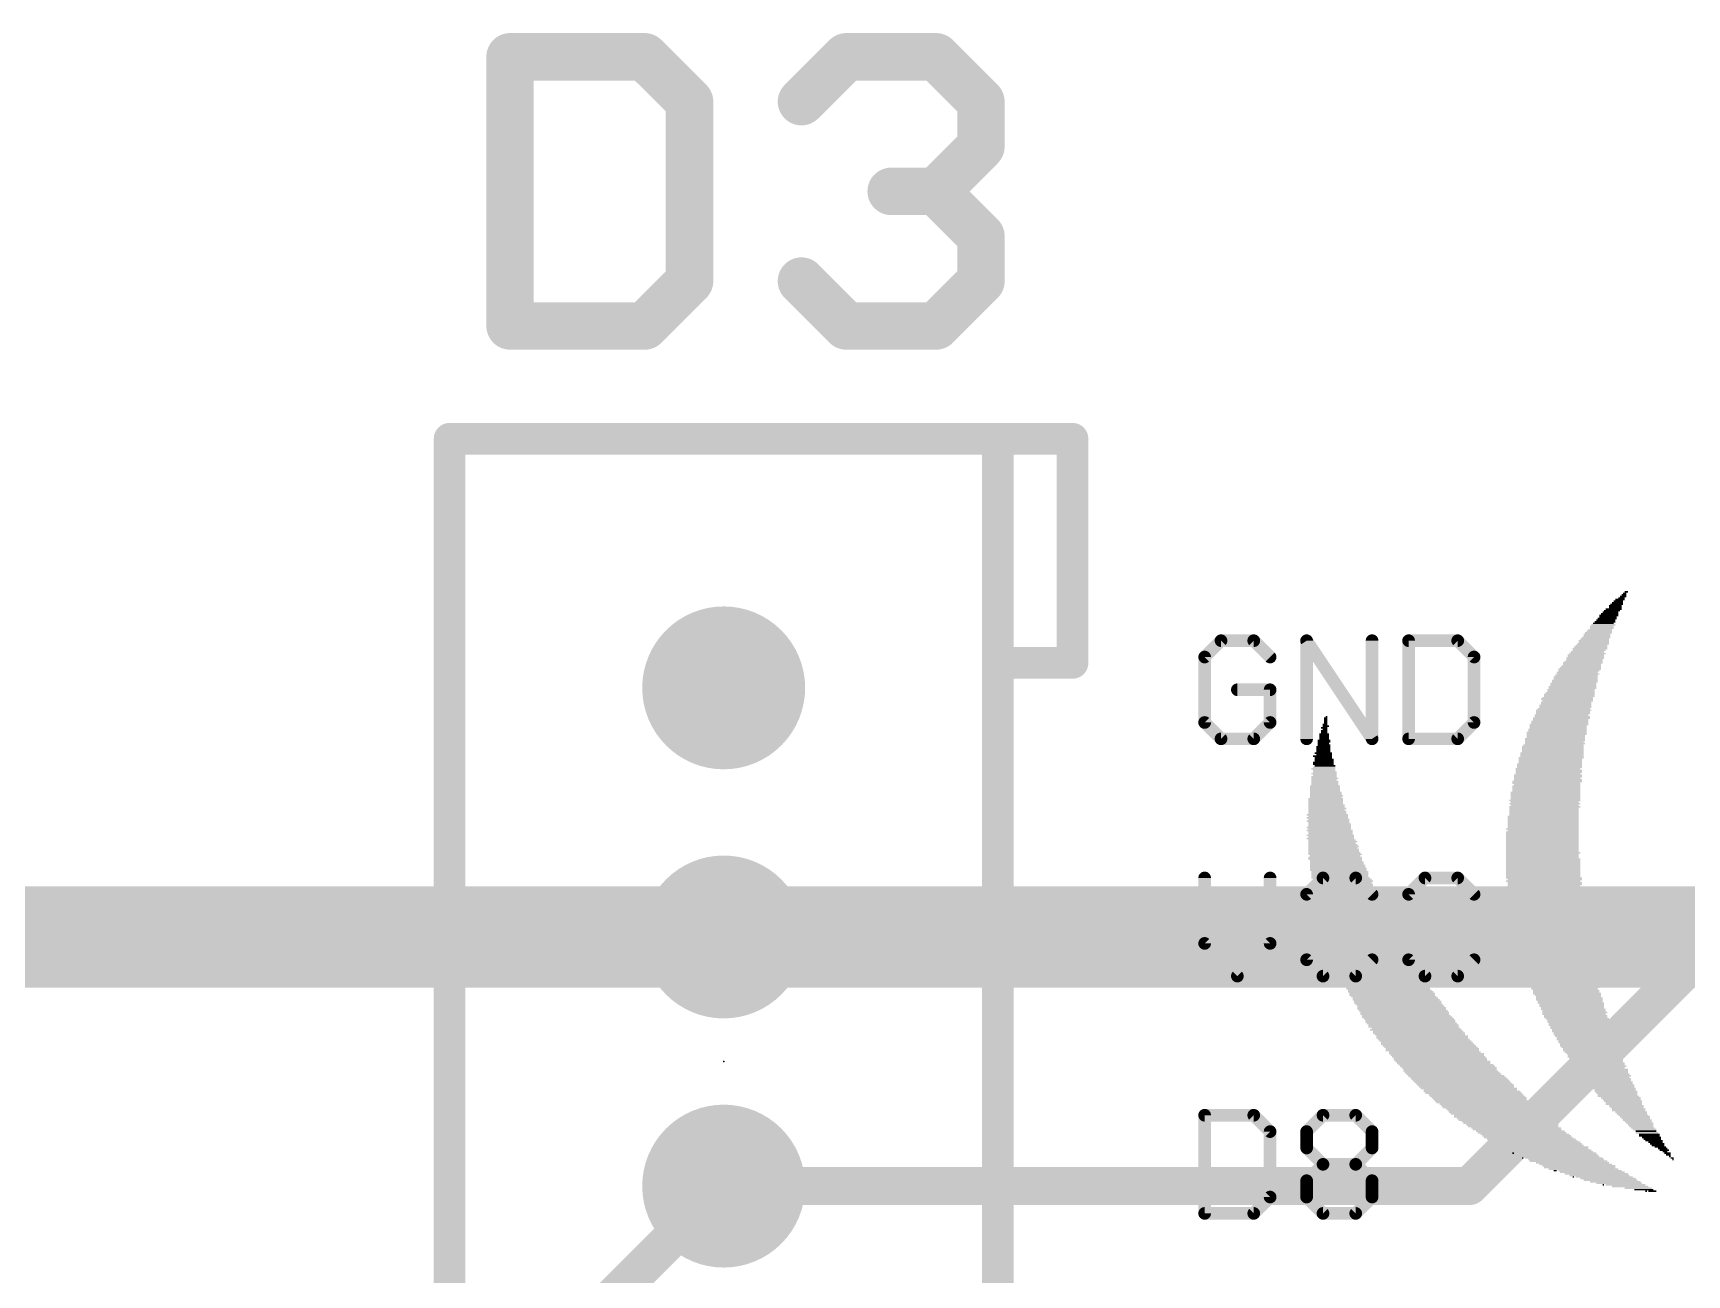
# Model space of a CAD drawing. Extents: x -0.23 to 5.5, y -0.23 to 4.66.
# Drawn here: x 0.982 to 1.504, y 1.083 to 1.475 of the extents above; entities that cross this region are included whole.
import ezdxf

# ---------------------------------------------------------------- set-up
doc = ezdxf.new("R2010")
doc.units = 0
for name, color, linetype in [('1', 14, 'CONTINUOUS'), ('16', 174, 'CONTINUOUS'), ('17', 94, 'CONTINUOUS'), ('21', 251, 'CONTINUOUS'), ('22', 134, 'CONTINUOUS'), ('23', 178, 'CONTINUOUS')]:
    doc.layers.add(name, color=color, linetype=linetype)

# ---------------------------------------------------------------- blocks, each defined once
blk = doc.blocks.new('ROUNDP')
at = {"const_width": 0.5}
blk.add_lwpolyline([(0, -0.25, 1), (0, 0.25, 1), (0, -0.25)], format="xyb", dxfattribs=at)
blk = doc.blocks.new('RECT')
blk.add_solid([(-0.5, -0.5), (0.5, -0.5), (-0.5, 0.5), (0.5, 0.5)])

msp = doc.modelspace()

# ---------------------------------------------------------------- linework, layer by layer
at = {"layer": '1', "const_width": 0.012}
for points in [[(1.43563, 1.11063), (1.75, 1.425)], [(1.12126, 1.03189), (1.2, 1.11063)], [(1.2, 1.11063), (1.43563, 1.11063)]]:
    msp.add_lwpolyline(points, dxfattribs=at)
at = {"layer": '1', "const_width": 0.006}
for points in [[(1.2, 1.11363, 1), (1.2, 1.10763)], [(1.202121, 1.108509, 1), (1.197879, 1.112751)], [(1.433509, 1.112751, 1), (1.437751, 1.108509)], [(1.43563, 1.10763, 1), (1.43563, 1.11363)]]:
    msp.add_lwpolyline(points, format="xyb", dxfattribs=at)
at = {"layer": '16', "const_width": 0.032}
for points in [[(0.725, 1.18937), (1.2, 1.18937)], [(1.2, 1.18937), (1.675, 1.18937)]]:
    msp.add_lwpolyline(points, dxfattribs=at)
at = {"layer": '16', "const_width": 0.016}
for points in [[(1.2, 1.19737, 1), (1.2, 1.18137)], [(1.2, 1.18137, 1), (1.2, 1.19737)]]:
    msp.add_lwpolyline(points, format="xyb", dxfattribs=at)
at = {"layer": '21'}
for points, const_width in [([(1.1325, 1.467573), (1.1325, 1.3825)], 0.015), ([(1.175036, 1.467573), (1.1325, 1.467573)], 0.015), ([(1.189215, 1.453394), (1.175036, 1.467573)], 0.015), ([(1.224579, 1.453394), (1.238757, 1.467573)], 0.015), ([(1.238757, 1.467573), (1.267115, 1.467573)], 0.015), ([(1.267115, 1.467573), (1.281294, 1.453394)], 0.015), ([(1.189215, 1.396679), (1.189215, 1.453394)], 0.015), ([(1.281294, 1.453394), (1.281294, 1.439215)], 0.015), ([(1.281294, 1.439215), (1.267115, 1.425036)], 0.015), ([(1.267115, 1.425036), (1.252936, 1.425036)], 0.015), ([(1.267115, 1.425036), (1.281294, 1.410858)], 0.015), ([(1.281294, 1.410858), (1.281294, 1.396679)], 0.015), ([(1.175036, 1.3825), (1.189215, 1.396679)], 0.015), ([(1.238757, 1.3825), (1.224579, 1.396679)], 0.015), ([(1.281294, 1.396679), (1.267115, 1.3825)], 0.015), ([(1.1325, 1.3825), (1.175036, 1.3825)], 0.015), ([(1.267115, 1.3825), (1.238757, 1.3825)], 0.015), ([(1.286614, 1.34685), (1.113386, 1.34685)], 0.01), ([(1.113386, 0.95315), (1.113386, 1.34685)], 0.01), ([(1.140945, 1.34685), (1.259055, 1.34685)], 0.01), ([(1.286614, 1.275984), (1.286614, 1.34685)], 0.01), ([(1.310236, 1.34685), (1.286614, 1.34685)], 0.01), ([(1.310236, 1.275984), (1.310236, 1.34685)], 0.01), ([(1.286614, 1.024016), (1.286614, 1.275984)], 0.01), ([(1.286614, 1.275984), (1.310236, 1.275984)], 0.01), ([(1.357171, 1.283026), (1.352, 1.277855)], 0.004), ([(1.367513, 1.283026), (1.357171, 1.283026)], 0.004), ([(1.372684, 1.277855), (1.367513, 1.283026)], 0.004), ([(1.384227, 1.252), (1.384227, 1.283026)], 0.004), ([(1.384227, 1.283026), (1.404912, 1.252)], 0.004), ([(1.404912, 1.252), (1.404912, 1.283026)], 0.004), ([(1.416455, 1.283026), (1.416455, 1.252)], 0.004), ([(1.431968, 1.283026), (1.416455, 1.283026)], 0.004), ([(1.437139, 1.277855), (1.431968, 1.283026)], 0.004), ([(1.352, 1.277855), (1.352, 1.257171)], 0.004), ([(1.437139, 1.257171), (1.437139, 1.277855)], 0.004), ([(1.372684, 1.267513), (1.362342, 1.267513)], 0.004), ([(1.372684, 1.257171), (1.372684, 1.267513)], 0.004), ([(1.352, 1.257171), (1.357171, 1.252)], 0.004), ([(1.367513, 1.252), (1.372684, 1.257171)], 0.004), ([(1.431968, 1.252), (1.437139, 1.257171)], 0.004), ([(1.357171, 1.252), (1.367513, 1.252)], 0.004), ([(1.416455, 1.252), (1.431968, 1.252)], 0.004), ([(1.352, 1.208026), (1.352, 1.187342)], 0.004), ([(1.372684, 1.187342), (1.372684, 1.208026)], 0.004), ([(1.389398, 1.208026), (1.384227, 1.202855)], 0.004), ([(1.399741, 1.208026), (1.389398, 1.208026)], 0.004), ([(1.404912, 1.202855), (1.399741, 1.208026)], 0.004), ([(1.421626, 1.208026), (1.416455, 1.202855)], 0.004), ([(1.431968, 1.208026), (1.421626, 1.208026)], 0.004), ([(1.437139, 1.202855), (1.431968, 1.208026)], 0.004), ([(1.384227, 1.202855), (1.384227, 1.182171)], 0.004), ([(1.416455, 1.202855), (1.416455, 1.182171)], 0.004), ([(1.352, 1.187342), (1.362342, 1.177)], 0.004), ([(1.362342, 1.177), (1.372684, 1.187342)], 0.004), ([(1.384227, 1.182171), (1.389398, 1.177)], 0.004), ([(1.399741, 1.177), (1.404912, 1.182171)], 0.004), ([(1.416455, 1.182171), (1.421626, 1.177)], 0.004), ([(1.431968, 1.177), (1.437139, 1.182171)], 0.004), ([(1.389398, 1.177), (1.399741, 1.177)], 0.004), ([(1.421626, 1.177), (1.431968, 1.177)], 0.004), ([(1.352, 1.133026), (1.352, 1.102)], 0.004), ([(1.367513, 1.133026), (1.352, 1.133026)], 0.004), ([(1.372684, 1.127855), (1.367513, 1.133026)], 0.004), ([(1.384227, 1.127855), (1.389398, 1.133026)], 0.004), ([(1.389398, 1.133026), (1.399741, 1.133026)], 0.004), ([(1.399741, 1.133026), (1.404912, 1.127855)], 0.004), ([(1.372684, 1.107171), (1.372684, 1.127855)], 0.004), ([(1.384227, 1.122684), (1.384227, 1.127855)], 0.004), ([(1.404912, 1.127855), (1.404912, 1.122684)], 0.004), ([(1.389398, 1.117513), (1.384227, 1.122684)], 0.004), ([(1.404912, 1.122684), (1.399741, 1.117513)], 0.004), ([(1.384227, 1.112342), (1.389398, 1.117513)], 0.004), ([(1.389398, 1.117513), (1.399741, 1.117513)], 0.004), ([(1.399741, 1.117513), (1.404912, 1.112342)], 0.004), ([(1.384227, 1.107171), (1.384227, 1.112342)], 0.004), ([(1.404912, 1.112342), (1.404912, 1.107171)], 0.004), ([(1.367513, 1.102), (1.372684, 1.107171)], 0.004), ([(1.389398, 1.102), (1.384227, 1.107171)], 0.004), ([(1.404912, 1.107171), (1.399741, 1.102)], 0.004), ([(1.352, 1.102), (1.367513, 1.102)], 0.004), ([(1.399741, 1.102), (1.389398, 1.102)], 0.004)]:
    msp.add_lwpolyline(points, dxfattribs=dict(at, const_width=const_width))
for points, const_width in [([(1.13625, 1.467573, 1), (1.12875, 1.467573)], 0.0075), ([(1.1325, 1.471323, 1), (1.1325, 1.463823)], 0.0075), ([(1.177688, 1.470224, 1), (1.172385, 1.464921)], 0.0075), ([(1.175036, 1.463823, 1), (1.175036, 1.471323)], 0.0075), ([(1.238757, 1.471323, 1), (1.238757, 1.463823)], 0.0075), ([(1.241409, 1.464921, 1), (1.236106, 1.470224)], 0.0075), ([(1.269767, 1.470224, 1), (1.264463, 1.464921)], 0.0075), ([(1.267115, 1.463823, 1), (1.267115, 1.471323)], 0.0075), ([(1.192965, 1.453394, 1), (1.185465, 1.453394)], 0.0075), ([(1.186563, 1.450742, 1), (1.191867, 1.456045)], 0.0075), ([(1.221927, 1.456045, 1), (1.22723, 1.450742)], 0.0075), ([(1.285044, 1.453394, 1), (1.277544, 1.453394)], 0.0075), ([(1.278642, 1.450742, 1), (1.283945, 1.456045)], 0.0075), ([(1.277544, 1.439215, 1), (1.285044, 1.439215)], 0.0075), ([(1.283945, 1.436563, 1), (1.278642, 1.441867)], 0.0075), ([(1.252936, 1.428786, 1), (1.252936, 1.421286)], 0.0075), ([(1.269767, 1.427688, 1), (1.264463, 1.422385)], 0.0075), ([(1.267115, 1.421286, 1), (1.267115, 1.428786)], 0.0075), ([(1.264463, 1.427688, 1), (1.269767, 1.422385)], 0.0075), ([(1.285044, 1.410858, 1), (1.277544, 1.410858)], 0.0075), ([(1.278642, 1.408206, 1), (1.283945, 1.413509)], 0.0075), ([(1.191867, 1.394027, 1), (1.186563, 1.39933)], 0.0075), ([(1.22723, 1.39933, 1), (1.221927, 1.394027)], 0.0075), ([(1.283945, 1.394027, 1), (1.278642, 1.39933)], 0.0075), ([(1.185465, 1.396679, 1), (1.192965, 1.396679)], 0.0075), ([(1.277544, 1.396679, 1), (1.285044, 1.396679)], 0.0075), ([(1.1325, 1.38625, 1), (1.1325, 1.37875)], 0.0075), ([(1.12875, 1.3825, 1), (1.13625, 1.3825)], 0.0075), ([(1.172385, 1.385152, 1), (1.177688, 1.379848)], 0.0075), ([(1.175036, 1.37875, 1), (1.175036, 1.38625)], 0.0075), ([(1.238757, 1.38625, 1), (1.238757, 1.37875)], 0.0075), ([(1.236106, 1.379848, 1), (1.241409, 1.385152)], 0.0075), ([(1.264463, 1.385152, 1), (1.269767, 1.379848)], 0.0075), ([(1.267115, 1.37875, 1), (1.267115, 1.38625)], 0.0075), ([(1.113386, 1.34935, 1), (1.113386, 1.34435)], 0.005), ([(1.115886, 1.34685, 1), (1.110886, 1.34685)], 0.005), ([(1.140945, 1.34935, 1), (1.140945, 1.34435)], 0.005), ([(1.259055, 1.34435, 1), (1.259055, 1.34935)], 0.005), ([(1.289114, 1.34685, 1), (1.284114, 1.34685)], 0.005), ([(1.286614, 1.34935, 1), (1.286614, 1.34435)], 0.005), ([(1.286614, 1.34435, 1), (1.286614, 1.34935)], 0.005), ([(1.312736, 1.34685, 1), (1.307736, 1.34685)], 0.005), ([(1.310236, 1.34435, 1), (1.310236, 1.34935)], 0.005), ([(1.289114, 1.275984, 1), (1.284114, 1.275984)], 0.005), ([(1.286614, 1.278484, 1), (1.286614, 1.273484)], 0.005), ([(1.310236, 1.273484, 1), (1.310236, 1.278484)], 0.005), ([(1.357171, 1.284026, 1), (1.357171, 1.282026)], 0.002), ([(1.357878, 1.282319, 1), (1.356464, 1.283734)], 0.002), ([(1.36822, 1.283734, 1), (1.366806, 1.282319)], 0.002), ([(1.367513, 1.282026, 1), (1.367513, 1.284026)], 0.002), ([(1.38506, 1.283581, 1), (1.383395, 1.282472)], 0.002), ([(1.385227, 1.283026, 1), (1.383227, 1.283026)], 0.002), ([(1.405912, 1.283026, 1), (1.403912, 1.283026)], 0.002), ([(1.417455, 1.283026, 1), (1.415455, 1.283026)], 0.002), ([(1.416455, 1.284026, 1), (1.416455, 1.282026)], 0.002), ([(1.432675, 1.283734, 1), (1.431261, 1.282319)], 0.002), ([(1.431968, 1.282026, 1), (1.431968, 1.284026)], 0.002), ([(1.284114, 1.275984, 1), (1.289114, 1.275984)], 0.005), ([(1.307736, 1.275984, 1), (1.312736, 1.275984)], 0.005), ([(1.353, 1.277855, 1), (1.351, 1.277855)], 0.002), ([(1.351293, 1.278562, 1), (1.352707, 1.277148)], 0.002), ([(1.371977, 1.277148, 1), (1.373391, 1.278562)], 0.002), ([(1.438139, 1.277855, 1), (1.436139, 1.277855)], 0.002), ([(1.436432, 1.277148, 1), (1.437846, 1.278562)], 0.002), ([(1.362342, 1.268513, 1), (1.362342, 1.266513)], 0.002), ([(1.373684, 1.267513, 1), (1.371684, 1.267513)], 0.002), ([(1.372684, 1.266513, 1), (1.372684, 1.268513)], 0.002), ([(1.352707, 1.257878, 1), (1.351293, 1.256464)], 0.002), ([(1.351, 1.257171, 1), (1.353, 1.257171)], 0.002), ([(1.371684, 1.257171, 1), (1.373684, 1.257171)], 0.002), ([(1.373391, 1.256464, 1), (1.371977, 1.257878)], 0.002), ([(1.436139, 1.257171, 1), (1.438139, 1.257171)], 0.002), ([(1.437846, 1.256464, 1), (1.436432, 1.257878)], 0.002), ([(1.357171, 1.253, 1), (1.357171, 1.251)], 0.002), ([(1.356464, 1.251293, 1), (1.357878, 1.252707)], 0.002), ([(1.366806, 1.252707, 1), (1.36822, 1.251293)], 0.002), ([(1.367513, 1.251, 1), (1.367513, 1.253)], 0.002), ([(1.383227, 1.252, 1), (1.385227, 1.252)], 0.002), ([(1.403912, 1.252, 1), (1.405912, 1.252)], 0.002), ([(1.40408, 1.251445, 1), (1.405744, 1.252555)], 0.002), ([(1.416455, 1.253, 1), (1.416455, 1.251)], 0.002), ([(1.415455, 1.252, 1), (1.417455, 1.252)], 0.002), ([(1.431261, 1.252707, 1), (1.432675, 1.251293)], 0.002), ([(1.431968, 1.251, 1), (1.431968, 1.253)], 0.002), ([(1.353, 1.208026, 1), (1.351, 1.208026)], 0.002), ([(1.373684, 1.208026, 1), (1.371684, 1.208026)], 0.002), ([(1.389398, 1.209026, 1), (1.389398, 1.207026)], 0.002), ([(1.390106, 1.207319, 1), (1.388691, 1.208734)], 0.002), ([(1.400448, 1.208734, 1), (1.399034, 1.207319)], 0.002), ([(1.399741, 1.207026, 1), (1.399741, 1.209026)], 0.002), ([(1.421626, 1.209026, 1), (1.421626, 1.207026)], 0.002), ([(1.422333, 1.207319, 1), (1.420919, 1.208734)], 0.002), ([(1.432675, 1.208734, 1), (1.431261, 1.207319)], 0.002), ([(1.431968, 1.207026, 1), (1.431968, 1.209026)], 0.002), ([(1.385227, 1.202855, 1), (1.383227, 1.202855)], 0.002), ([(1.38352, 1.203562, 1), (1.384935, 1.202148)], 0.002), ([(1.404205, 1.202148, 1), (1.405619, 1.203562)], 0.002), ([(1.417455, 1.202855, 1), (1.415455, 1.202855)], 0.002), ([(1.415748, 1.203562, 1), (1.417162, 1.202148)], 0.002), ([(1.436432, 1.202148, 1), (1.437846, 1.203562)], 0.002), ([(1.352707, 1.188049, 1), (1.351293, 1.186635)], 0.002), ([(1.351, 1.187342, 1), (1.353, 1.187342)], 0.002), ([(1.371684, 1.187342, 1), (1.373684, 1.187342)], 0.002), ([(1.373391, 1.186635, 1), (1.371977, 1.188049)], 0.002), ([(1.384935, 1.182878, 1), (1.38352, 1.181464)], 0.002), ([(1.383227, 1.182171, 1), (1.385227, 1.182171)], 0.002), ([(1.405619, 1.181464, 1), (1.404205, 1.182878)], 0.002), ([(1.417162, 1.182878, 1), (1.415748, 1.181464)], 0.002), ([(1.415455, 1.182171, 1), (1.417455, 1.182171)], 0.002), ([(1.437846, 1.181464, 1), (1.436432, 1.182878)], 0.002), ([(1.361635, 1.177707, 1), (1.363049, 1.176293)], 0.002), ([(1.361635, 1.176293, 1), (1.363049, 1.177707)], 0.002), ([(1.389398, 1.178, 1), (1.389398, 1.176)], 0.002), ([(1.388691, 1.176293, 1), (1.390106, 1.177707)], 0.002), ([(1.399034, 1.177707, 1), (1.400448, 1.176293)], 0.002), ([(1.399741, 1.176, 1), (1.399741, 1.178)], 0.002), ([(1.421626, 1.178, 1), (1.421626, 1.176)], 0.002), ([(1.420919, 1.176293, 1), (1.422333, 1.177707)], 0.002), ([(1.431261, 1.177707, 1), (1.432675, 1.176293)], 0.002), ([(1.431968, 1.176, 1), (1.431968, 1.178)], 0.002), ([(1.353, 1.133026, 1), (1.351, 1.133026)], 0.002), ([(1.352, 1.134026, 1), (1.352, 1.132026)], 0.002), ([(1.36822, 1.133734, 1), (1.366806, 1.132319)], 0.002), ([(1.367513, 1.132026, 1), (1.367513, 1.134026)], 0.002), ([(1.389398, 1.134026, 1), (1.389398, 1.132026)], 0.002), ([(1.390106, 1.132319, 1), (1.388691, 1.133734)], 0.002), ([(1.400448, 1.133734, 1), (1.399034, 1.132319)], 0.002), ([(1.399741, 1.132026, 1), (1.399741, 1.134026)], 0.002), ([(1.373684, 1.127855, 1), (1.371684, 1.127855)], 0.002), ([(1.371977, 1.127148, 1), (1.373391, 1.128562)], 0.002), ([(1.385227, 1.127855, 1), (1.383227, 1.127855)], 0.002), ([(1.38352, 1.128562, 1), (1.384935, 1.127148)], 0.002), ([(1.405912, 1.127855, 1), (1.403912, 1.127855)], 0.002), ([(1.404205, 1.127148, 1), (1.405619, 1.128562)], 0.002), ([(1.384935, 1.123391, 1), (1.38352, 1.121977)], 0.002), ([(1.405619, 1.121977, 1), (1.404205, 1.123391)], 0.002), ([(1.383227, 1.122684, 1), (1.385227, 1.122684)], 0.002), ([(1.389398, 1.118513, 1), (1.389398, 1.116513)], 0.002), ([(1.390106, 1.116806, 1), (1.388691, 1.11822)], 0.002), ([(1.388691, 1.116806, 1), (1.390106, 1.11822)], 0.002), ([(1.400448, 1.11822, 1), (1.399034, 1.116806)], 0.002), ([(1.399034, 1.11822, 1), (1.400448, 1.116806)], 0.002), ([(1.399741, 1.116513, 1), (1.399741, 1.118513)], 0.002), ([(1.403912, 1.122684, 1), (1.405912, 1.122684)], 0.002), ([(1.385227, 1.112342, 1), (1.383227, 1.112342)], 0.002), ([(1.38352, 1.113049, 1), (1.384935, 1.111635)], 0.002), ([(1.405912, 1.112342, 1), (1.403912, 1.112342)], 0.002), ([(1.404205, 1.111635, 1), (1.405619, 1.113049)], 0.002), ([(1.371684, 1.107171, 1), (1.373684, 1.107171)], 0.002), ([(1.373391, 1.106464, 1), (1.371977, 1.107878)], 0.002), ([(1.384935, 1.107878, 1), (1.38352, 1.106464)], 0.002), ([(1.383227, 1.107171, 1), (1.385227, 1.107171)], 0.002), ([(1.403912, 1.107171, 1), (1.405912, 1.107171)], 0.002), ([(1.405619, 1.106464, 1), (1.404205, 1.107878)], 0.002), ([(1.352, 1.103, 1), (1.352, 1.101)], 0.002), ([(1.351, 1.102, 1), (1.353, 1.102)], 0.002), ([(1.366806, 1.102707, 1), (1.36822, 1.101293)], 0.002), ([(1.367513, 1.101, 1), (1.367513, 1.103)], 0.002), ([(1.389398, 1.103, 1), (1.389398, 1.101)], 0.002), ([(1.388691, 1.101293, 1), (1.390106, 1.102707)], 0.002), ([(1.399034, 1.102707, 1), (1.400448, 1.101293)], 0.002), ([(1.399741, 1.101, 1), (1.399741, 1.103)], 0.002)]:
    msp.add_lwpolyline(points, format="xyb", dxfattribs=dict(at, const_width=const_width))
at = {"layer": '23'}
msp.add_point((1.2, 1.15), dxfattribs=at)

# ---------------------------------------------------------------- block references
at = {"layer": '17', "xscale": 0.051496, "yscale": 0.051496, "rotation": 90}
for p in [(1.2, 1.26811), (1.2, 1.26811), (1.2, 1.18937), (1.2, 1.18937), (1.2, 1.11063), (1.2, 1.11063)]:
    msp.add_blockref('ROUNDP', p, dxfattribs=at)
at = {"layer": '22', "yscale": 0.0005, "rotation": 180}
for p, xscale in [((1.483248, 1.296002), 0.003), ((1.483748, 1.296502), 0.002), ((1.484248, 1.297002), 0.002), ((1.484498, 1.297502), 0.0015), ((1.484748, 1.298002), 0.001), ((1.485248, 1.298502), 0.001), ((1.479748, 1.291002), 0.006), ((1.479998, 1.291502), 0.0055), ((1.480248, 1.292002), 0.005), ((1.480748, 1.292502), 0.005), ((1.481248, 1.293002), 0.005), ((1.481748, 1.294002), 0.004), ((1.481748, 1.293502), 0.004), ((1.482248, 1.294502), 0.004), ((1.482498, 1.295002), 0.0035), ((1.482748, 1.295502), 0.003), ((1.476498, 1.285502), 0.0085), ((1.476748, 1.286002), 0.008), ((1.476998, 1.286502), 0.0075), ((1.477498, 1.287502), 0.0075), ((1.477498, 1.287002), 0.0075), ((1.477998, 1.288002), 0.0075), ((1.477998, 1.288502), 0.0065), ((1.478498, 1.289002), 0.0065), ((1.478748, 1.289502), 0.006), ((1.479248, 1.290002), 0.006), ((1.479498, 1.290502), 0.0055), ((1.473748, 1.280502), 0.011), ((1.473998, 1.281002), 0.0105), ((1.474248, 1.281502), 0.01), ((1.474748, 1.282002), 0.01), ((1.474998, 1.283002), 0.0095), ((1.474998, 1.282502), 0.0095), ((1.475248, 1.283502), 0.009), ((1.475748, 1.284002), 0.009), ((1.475998, 1.285002), 0.0085), ((1.475998, 1.284502), 0.0085), ((1.471498, 1.276002), 0.0125), ((1.471248, 1.275502), 0.012), ((1.471748, 1.276502), 0.012), ((1.472248, 1.277502), 0.012), ((1.471998, 1.277002), 0.0115), ((1.472498, 1.278502), 0.0115), ((1.472498, 1.278002), 0.0115), ((1.472998, 1.279002), 0.0115), ((1.472998, 1.279502), 0.0105), ((1.473498, 1.280002), 0.0105), ((1.468998, 1.270502), 0.0145), ((1.468998, 1.270002), 0.0145), ((1.469248, 1.271502), 0.014), ((1.469248, 1.271002), 0.014), ((1.469498, 1.272002), 0.0135), ((1.469748, 1.273002), 0.013), ((1.469998, 1.272502), 0.0135), ((1.470498, 1.274002), 0.0135), ((1.470248, 1.273502), 0.013), ((1.470748, 1.274502), 0.013), ((1.470998, 1.275002), 0.0125), ((1.466748, 1.265002), 0.016), ((1.467248, 1.266002), 0.016), ((1.467248, 1.265502), 0.016), ((1.467498, 1.266502), 0.0155), ((1.467748, 1.267502), 0.015), ((1.467748, 1.267002), 0.015), ((1.468248, 1.268502), 0.015), ((1.468248, 1.268002), 0.015), ((1.468498, 1.269502), 0.0145), ((1.468498, 1.269002), 0.0145), ((1.464748, 1.259502), 0.017), ((1.465498, 1.261002), 0.0175), ((1.465248, 1.260502), 0.017), ((1.465248, 1.260002), 0.017), ((1.465498, 1.261502), 0.0165), ((1.465998, 1.262502), 0.0165), ((1.465998, 1.262002), 0.0165), ((1.466498, 1.264502), 0.0165), ((1.466248, 1.263502), 0.016), ((1.466248, 1.263002), 0.016), ((1.466748, 1.264002), 0.016), ((1.389748, 1.255502), 0.002), ((1.389748, 1.254502), 0.002), ((1.389998, 1.256502), 0.0015), ((1.390248, 1.256002), 0.002), ((1.389998, 1.255002), 0.0015), ((1.390248, 1.258502), 0.001), ((1.390248, 1.258002), 0.001), ((1.390248, 1.257502), 0.001), ((1.390248, 1.257002), 0.001), ((1.390498, 1.259002), 0.0005), ((1.463498, 1.255002), 0.0185), ((1.463498, 1.254502), 0.0185), ((1.463998, 1.256502), 0.0185), ((1.463748, 1.256002), 0.018), ((1.463748, 1.255502), 0.018), ((1.464248, 1.257502), 0.018), ((1.464248, 1.257002), 0.018), ((1.464748, 1.258502), 0.018), ((1.464498, 1.258002), 0.0175), ((1.464998, 1.259002), 0.0175), ((1.389498, 1.249502), 0.0045), ((1.389498, 1.249002), 0.0045), ((1.389748, 1.251502), 0.004), ((1.389748, 1.251002), 0.004), ((1.389498, 1.250502), 0.0035), ((1.389748, 1.250002), 0.004), ((1.389748, 1.253502), 0.003), ((1.389748, 1.253002), 0.003), ((1.389748, 1.252502), 0.003), ((1.389748, 1.252002), 0.003), ((1.389748, 1.254002), 0.002), ((1.461998, 1.249502), 0.0195), ((1.461998, 1.249002), 0.0195), ((1.462248, 1.250002), 0.019), ((1.462748, 1.252002), 0.019), ((1.462748, 1.251502), 0.019), ((1.462498, 1.251002), 0.0185), ((1.462748, 1.250502), 0.019), ((1.463248, 1.254002), 0.019), ((1.463248, 1.253502), 0.019), ((1.462998, 1.253002), 0.0185), ((1.462998, 1.252502), 0.0185), ((1.389248, 1.246502), 0.006), ((1.389498, 1.244502), 0.0065), ((1.389498, 1.244002), 0.0065), ((1.389498, 1.247502), 0.0055), ((1.389498, 1.246002), 0.0055), ((1.389748, 1.245502), 0.006), ((1.389748, 1.245002), 0.006), ((1.389498, 1.248502), 0.0045), ((1.389498, 1.248002), 0.0045), ((1.389748, 1.247002), 0.005), ((1.460998, 1.244002), 0.0205), ((1.461498, 1.246002), 0.0205), ((1.461248, 1.245502), 0.02), ((1.461248, 1.245002), 0.02), ((1.461248, 1.244502), 0.02), ((1.461748, 1.247502), 0.02), ((1.461748, 1.247002), 0.02), ((1.461748, 1.246502), 0.02), ((1.461998, 1.248502), 0.0195), ((1.461998, 1.248002), 0.0195), ((1.389498, 1.242502), 0.0075), ((1.389748, 1.241002), 0.008), ((1.389748, 1.240002), 0.008), ((1.389998, 1.239502), 0.0085), ((1.389748, 1.239002), 0.008), ((1.389998, 1.238502), 0.0085), ((1.389748, 1.243002), 0.007), ((1.389748, 1.242002), 0.007), ((1.389998, 1.241502), 0.0075), ((1.389998, 1.240502), 0.0075), ((1.389998, 1.243502), 0.0065), ((1.460248, 1.238502), 0.022), ((1.460498, 1.240502), 0.0215), ((1.460498, 1.240002), 0.0215), ((1.460248, 1.239502), 0.021), ((1.460498, 1.239002), 0.0215), ((1.460498, 1.242502), 0.0205), ((1.460748, 1.242002), 0.021), ((1.460748, 1.241502), 0.021), ((1.460498, 1.241002), 0.0205), ((1.460998, 1.243502), 0.0205), ((1.460998, 1.243002), 0.0205), ((1.389998, 1.237002), 0.0095), ((1.389998, 1.236502), 0.0095), ((1.389998, 1.236002), 0.0095), ((1.389998, 1.235502), 0.0095), ((1.390248, 1.235002), 0.01), ((1.390248, 1.234502), 0.01), ((1.390498, 1.234002), 0.0105), ((1.390248, 1.233502), 0.01), ((1.389998, 1.238002), 0.0085), ((1.389998, 1.237502), 0.0085), ((1.459748, 1.235002), 0.022), ((1.459748, 1.234502), 0.022), ((1.459748, 1.234002), 0.022), ((1.459748, 1.233502), 0.022), ((1.459998, 1.238002), 0.0215), ((1.459998, 1.237002), 0.0215), ((1.459998, 1.236502), 0.0215), ((1.459998, 1.236002), 0.0215), ((1.459998, 1.235502), 0.0215), ((1.460248, 1.237502), 0.021), ((1.390748, 1.228002), 0.013), ((1.390248, 1.233002), 0.011), ((1.390248, 1.232502), 0.011), ((1.390248, 1.232002), 0.011), ((1.390248, 1.231502), 0.011), ((1.390498, 1.231002), 0.0115), ((1.390498, 1.230502), 0.0115), ((1.390748, 1.230002), 0.012), ((1.390498, 1.229502), 0.0115), ((1.390748, 1.229002), 0.012), ((1.390748, 1.228502), 0.012), ((1.459498, 1.232502), 0.0225), ((1.459498, 1.231502), 0.0225), ((1.459498, 1.230502), 0.0225), ((1.459248, 1.230002), 0.022), ((1.459248, 1.229502), 0.022), ((1.459248, 1.229002), 0.022), ((1.459248, 1.228502), 0.022), ((1.459248, 1.228002), 0.022), ((1.459748, 1.233002), 0.022), ((1.459498, 1.232002), 0.0215), ((1.459498, 1.231002), 0.0215), ((1.390748, 1.227002), 0.013), ((1.390998, 1.226002), 0.0135), ((1.391248, 1.224002), 0.014), ((1.391498, 1.223002), 0.0145), ((1.390998, 1.227502), 0.0125), ((1.391248, 1.226502), 0.013), ((1.391248, 1.225502), 0.013), ((1.391498, 1.225002), 0.0135), ((1.391498, 1.224502), 0.0135), ((1.391498, 1.223502), 0.0135), ((1.458748, 1.223502), 0.023), ((1.458998, 1.227502), 0.0225), ((1.458998, 1.227002), 0.0225), ((1.458998, 1.226502), 0.0225), ((1.458998, 1.226002), 0.0225), ((1.458998, 1.225502), 0.0225), ((1.458998, 1.225002), 0.0225), ((1.458998, 1.224502), 0.0225), ((1.458998, 1.224002), 0.0225), ((1.458998, 1.223002), 0.0225), ((1.391748, 1.221502), 0.015), ((1.391748, 1.220502), 0.015), ((1.391748, 1.222502), 0.014), ((1.391748, 1.222002), 0.014), ((1.391998, 1.221002), 0.0145), ((1.392248, 1.220002), 0.015), ((1.392498, 1.219502), 0.0155), ((1.392248, 1.219002), 0.015), ((1.392498, 1.218502), 0.0155), ((1.392748, 1.218002), 0.016), ((1.458748, 1.222502), 0.023), ((1.458748, 1.222002), 0.023), ((1.458748, 1.221502), 0.023), ((1.458748, 1.221002), 0.023), ((1.458748, 1.220502), 0.023), ((1.458748, 1.220002), 0.023), ((1.458748, 1.219502), 0.023), ((1.458748, 1.219002), 0.023), ((1.458748, 1.218502), 0.023), ((1.458748, 1.218002), 0.023), ((1.392498, 1.217502), 0.0155), ((1.392748, 1.217002), 0.016), ((1.392748, 1.216502), 0.016), ((1.392998, 1.216002), 0.0165), ((1.393248, 1.215502), 0.017), ((1.393248, 1.214502), 0.017), ((1.393248, 1.214002), 0.017), ((1.393248, 1.215002), 0.016), ((1.393498, 1.213502), 0.0165), ((1.393748, 1.213002), 0.017), ((1.393748, 1.212502), 0.017), ((1.458748, 1.217502), 0.023), ((1.458748, 1.217002), 0.023), ((1.458748, 1.216502), 0.023), ((1.458998, 1.216002), 0.0235), ((1.458748, 1.215502), 0.023), ((1.458748, 1.215002), 0.023), ((1.458748, 1.214502), 0.023), ((1.458998, 1.214002), 0.0235), ((1.458998, 1.213502), 0.0235), ((1.458998, 1.213002), 0.0235), ((1.458998, 1.212502), 0.0235), ((1.393998, 1.212002), 0.0175), ((1.393998, 1.211502), 0.0175), ((1.394248, 1.211002), 0.018), ((1.394248, 1.210502), 0.018), ((1.394748, 1.210002), 0.018), ((1.394748, 1.209502), 0.018), ((1.394748, 1.209002), 0.018), ((1.394748, 1.208502), 0.018), ((1.394998, 1.208002), 0.0185), ((1.395498, 1.207502), 0.0185), ((1.458998, 1.212002), 0.0235), ((1.458998, 1.211502), 0.0235), ((1.458998, 1.211002), 0.0235), ((1.458998, 1.210502), 0.0235), ((1.458998, 1.210002), 0.0235), ((1.458998, 1.209502), 0.0235), ((1.458998, 1.209002), 0.0235), ((1.458998, 1.208502), 0.0235), ((1.459248, 1.208002), 0.024), ((1.459498, 1.207502), 0.0235), ((1.395248, 1.206502), 0.019), ((1.395498, 1.205502), 0.0195), ((1.395748, 1.207002), 0.019), ((1.395748, 1.206002), 0.019), ((1.395998, 1.205002), 0.0195), ((1.395998, 1.204502), 0.0195), ((1.395998, 1.204002), 0.0195), ((1.396248, 1.203502), 0.02), ((1.396498, 1.203002), 0.0195), ((1.396748, 1.202502), 0.02), ((1.396748, 1.202002), 0.02), ((1.458998, 1.207002), 0.0235), ((1.459498, 1.206502), 0.0235), ((1.459498, 1.206002), 0.0235), ((1.459248, 1.205502), 0.023), ((1.459498, 1.205002), 0.0235), ((1.459498, 1.204502), 0.0235), ((1.459498, 1.204002), 0.0235), ((1.459498, 1.203502), 0.0235), ((1.459498, 1.203002), 0.0235), ((1.459748, 1.202502), 0.023), ((1.459748, 1.202002), 0.023), ((1.396998, 1.201502), 0.0205), ((1.397498, 1.200002), 0.0215), ((1.397248, 1.201002), 0.02), ((1.397498, 1.200502), 0.0205), ((1.397748, 1.199502), 0.021), ((1.397998, 1.199002), 0.0215), ((1.397998, 1.198502), 0.0215), ((1.398248, 1.198002), 0.021), ((1.398498, 1.197502), 0.0215), ((1.398748, 1.197002), 0.022), ((1.459748, 1.201502), 0.023), ((1.459748, 1.201002), 0.023), ((1.459998, 1.200502), 0.0235), ((1.459998, 1.200002), 0.0235), ((1.459998, 1.199002), 0.0235), ((1.459998, 1.198002), 0.0235), ((1.460248, 1.199502), 0.023), ((1.460248, 1.198502), 0.023), ((1.460498, 1.197502), 0.0235), ((1.460498, 1.197002), 0.0235), ((1.398748, 1.196502), 0.021), ((1.398998, 1.196002), 0.0215), ((1.398998, 1.195502), 0.0215), ((1.399248, 1.195002), 0.022), ((1.399498, 1.194502), 0.0225), ((1.399748, 1.194002), 0.022), ((1.399998, 1.193002), 0.0225), ((1.400248, 1.193502), 0.022), ((1.400498, 1.192502), 0.0225), ((1.400748, 1.192002), 0.023), ((1.400748, 1.191502), 0.023), ((1.460248, 1.196502), 0.023), ((1.460248, 1.196002), 0.023), ((1.460248, 1.195502), 0.023), ((1.460498, 1.194502), 0.0235), ((1.460748, 1.195002), 0.023), ((1.460748, 1.194002), 0.023), ((1.460748, 1.193502), 0.023), ((1.460748, 1.193002), 0.023), ((1.460998, 1.192002), 0.0235), ((1.461248, 1.192502), 0.023), ((1.461248, 1.191502), 0.023), ((1.401248, 1.191002), 0.023), ((1.401248, 1.190502), 0.023), ((1.401498, 1.190002), 0.0235), ((1.401748, 1.189502), 0.023), ((1.401998, 1.189002), 0.0235), ((1.402248, 1.188502), 0.023), ((1.402498, 1.188002), 0.0235), ((1.402498, 1.187502), 0.0235), ((1.402748, 1.187002), 0.024), ((1.403248, 1.186502), 0.024), ((1.461248, 1.191002), 0.023), ((1.461248, 1.190502), 0.023), ((1.461498, 1.190002), 0.0225), ((1.461748, 1.189502), 0.023), ((1.461748, 1.189002), 0.023), ((1.461748, 1.188502), 0.023), ((1.462248, 1.188002), 0.023), ((1.461998, 1.187502), 0.0225), ((1.462248, 1.187002), 0.023), ((1.462248, 1.186502), 0.022), ((1.403248, 1.186002), 0.024), ((1.403498, 1.185002), 0.0245), ((1.403748, 1.185502), 0.024), ((1.403998, 1.184502), 0.0245), ((1.404248, 1.184002), 0.025), ((1.404498, 1.183502), 0.0245), ((1.404748, 1.183002), 0.025), ((1.405248, 1.182502), 0.025), ((1.405248, 1.182002), 0.025), ((1.405748, 1.181502), 0.025), ((1.405748, 1.181002), 0.025), ((1.462248, 1.186002), 0.023), ((1.462498, 1.185502), 0.0225), ((1.462498, 1.184502), 0.0225), ((1.462998, 1.185002), 0.0225), ((1.462998, 1.184002), 0.0225), ((1.462998, 1.183502), 0.0225), ((1.463248, 1.183002), 0.022), ((1.463498, 1.182502), 0.0225), ((1.463498, 1.182002), 0.0225), ((1.463498, 1.181502), 0.0225), ((1.463748, 1.181002), 0.022), ((1.405998, 1.180502), 0.0255), ((1.406248, 1.180002), 0.025), ((1.406498, 1.179502), 0.0255), ((1.406998, 1.179002), 0.0255), ((1.406998, 1.178502), 0.0255), ((1.407498, 1.178002), 0.0255), ((1.407498, 1.177502), 0.0255), ((1.408248, 1.177002), 0.026), ((1.408248, 1.176502), 0.026), ((1.408498, 1.176002), 0.0265), ((1.463748, 1.180502), 0.022), ((1.463998, 1.180002), 0.0225), ((1.464248, 1.179502), 0.022), ((1.464248, 1.179002), 0.022), ((1.464248, 1.178502), 0.022), ((1.464748, 1.178002), 0.022), ((1.464748, 1.177502), 0.022), ((1.464748, 1.177002), 0.022), ((1.464748, 1.176502), 0.022), ((1.464998, 1.176002), 0.0215), ((1.408748, 1.175502), 0.026), ((1.408998, 1.175002), 0.0265), ((1.409248, 1.174502), 0.026), ((1.409498, 1.174002), 0.0265), ((1.409998, 1.173502), 0.0265), ((1.409998, 1.173002), 0.0265), ((1.410498, 1.172502), 0.0265), ((1.410748, 1.172002), 0.027), ((1.411248, 1.171502), 0.027), ((1.411248, 1.171002), 0.027), ((1.465248, 1.175502), 0.022), ((1.465498, 1.175002), 0.0215), ((1.465498, 1.174502), 0.0215), ((1.465748, 1.174002), 0.021), ((1.465998, 1.173502), 0.0215), ((1.465748, 1.173002), 0.021), ((1.466248, 1.172502), 0.021), ((1.466248, 1.172002), 0.021), ((1.466498, 1.171502), 0.0215), ((1.466748, 1.171002), 0.021), ((1.411748, 1.170502), 0.027), ((1.412248, 1.170002), 0.027), ((1.412498, 1.169502), 0.0275), ((1.412998, 1.169002), 0.0275), ((1.412998, 1.168502), 0.0275), ((1.413498, 1.168002), 0.0275), ((1.413998, 1.167502), 0.0275), ((1.414248, 1.167002), 0.028), ((1.414248, 1.166502), 0.028), ((1.414748, 1.166002), 0.028), ((1.415248, 1.165502), 0.028), ((1.466998, 1.170502), 0.0205), ((1.467248, 1.170002), 0.021), ((1.467248, 1.169502), 0.021), ((1.467498, 1.169002), 0.0205), ((1.467748, 1.168502), 0.021), ((1.467998, 1.168002), 0.0205), ((1.467998, 1.167502), 0.0205), ((1.468248, 1.167002), 0.02), ((1.468498, 1.166502), 0.0205), ((1.468748, 1.166002), 0.02), ((1.468998, 1.165502), 0.0205), ((1.415248, 1.165002), 0.028), ((1.415748, 1.164502), 0.028), ((1.415998, 1.164002), 0.0285), ((1.416498, 1.163502), 0.0285), ((1.416998, 1.163002), 0.0285), ((1.416998, 1.162502), 0.0285), ((1.417498, 1.162002), 0.0285), ((1.417998, 1.161502), 0.0285), ((1.417998, 1.161002), 0.0285), ((1.418748, 1.160502), 0.028), ((1.468748, 1.165002), 0.02), ((1.469248, 1.164502), 0.02), ((1.469248, 1.164002), 0.02), ((1.469748, 1.163502), 0.02), ((1.469998, 1.163002), 0.0195), ((1.469998, 1.162502), 0.0195), ((1.470498, 1.162002), 0.0195), ((1.470498, 1.161502), 0.0195), ((1.470748, 1.161002), 0.019), ((1.470748, 1.160502), 0.019), ((1.418748, 1.160002), 0.029), ((1.419498, 1.159502), 0.0285), ((1.419748, 1.159002), 0.029), ((1.419998, 1.158502), 0.0285), ((1.420748, 1.158002), 0.029), ((1.420748, 1.157502), 0.029), ((1.421248, 1.157002), 0.029), ((1.421748, 1.156502), 0.029), ((1.422248, 1.156002), 0.029), ((1.422498, 1.155502), 0.0295), ((1.422998, 1.155002), 0.0295), ((1.471498, 1.160002), 0.0195), ((1.471248, 1.159502), 0.019), ((1.471498, 1.159002), 0.0185), ((1.471748, 1.158502), 0.019), ((1.472248, 1.158002), 0.019), ((1.472248, 1.157502), 0.018), ((1.472498, 1.157002), 0.0185), ((1.472748, 1.156502), 0.018), ((1.472998, 1.156002), 0.0185), ((1.473248, 1.155502), 0.018), ((1.473248, 1.155002), 0.018), ((1.423498, 1.154502), 0.0295), ((1.423998, 1.154002), 0.0295), ((1.423998, 1.153502), 0.0295), ((1.424748, 1.153002), 0.029), ((1.425248, 1.152502), 0.03), ((1.425498, 1.152002), 0.0295), ((1.425998, 1.151502), 0.0295), ((1.426498, 1.151002), 0.0295), ((1.426498, 1.150502), 0.0295), ((1.427248, 1.150002), 0.03), ((1.473748, 1.154502), 0.018), ((1.473998, 1.154002), 0.0175), ((1.474248, 1.153502), 0.018), ((1.474498, 1.153002), 0.0175), ((1.474998, 1.152502), 0.0175), ((1.475248, 1.152002), 0.017), ((1.475248, 1.151502), 0.017), ((1.475748, 1.151002), 0.017), ((1.475748, 1.150502), 0.017), ((1.476248, 1.150002), 0.016), ((1.427498, 1.149502), 0.0295), ((1.428248, 1.149002), 0.03), ((1.428748, 1.148502), 0.03), ((1.429248, 1.148002), 0.03), ((1.429498, 1.147502), 0.0295), ((1.429748, 1.147002), 0.03), ((1.430248, 1.146502), 0.03), ((1.430748, 1.146002), 0.03), ((1.431498, 1.145502), 0.0305), ((1.431998, 1.145002), 0.0305), ((1.432498, 1.144502), 0.0305), ((1.476498, 1.149502), 0.0165), ((1.476748, 1.149002), 0.016), ((1.477248, 1.148502), 0.016), ((1.477248, 1.148002), 0.015), ((1.477748, 1.147502), 0.016), ((1.477998, 1.147002), 0.0155), ((1.478248, 1.146502), 0.015), ((1.478748, 1.146002), 0.015), ((1.478998, 1.145502), 0.0155), ((1.478998, 1.145002), 0.0145), ((1.479248, 1.144502), 0.015), ((1.432998, 1.144002), 0.0305), ((1.433498, 1.143502), 0.0305), ((1.433998, 1.143002), 0.0305), ((1.434498, 1.142502), 0.0305), ((1.434748, 1.142002), 0.03), ((1.435498, 1.141502), 0.0305), ((1.435998, 1.141002), 0.0295), ((1.436498, 1.140502), 0.0305), ((1.436998, 1.140002), 0.0305), ((1.437748, 1.139502), 0.03), ((1.479498, 1.144002), 0.0145), ((1.479998, 1.143502), 0.0145), ((1.480248, 1.143002), 0.014), ((1.480748, 1.142502), 0.014), ((1.480998, 1.142002), 0.0135), ((1.481248, 1.141502), 0.014), ((1.481748, 1.141002), 0.013), ((1.481998, 1.140502), 0.0135), ((1.482248, 1.140002), 0.013), ((1.482498, 1.139502), 0.0125), ((1.438248, 1.139002), 0.03), ((1.438748, 1.138502), 0.03), ((1.438998, 1.138002), 0.0295), ((1.439748, 1.137502), 0.03), ((1.440248, 1.137002), 0.03), ((1.441248, 1.136502), 0.03), ((1.441498, 1.136002), 0.0295), ((1.442248, 1.135502), 0.03), ((1.442998, 1.135002), 0.0295), ((1.443248, 1.134502), 0.029), ((1.443998, 1.134002), 0.0295), ((1.482748, 1.139002), 0.013), ((1.483498, 1.138502), 0.0125), ((1.483748, 1.138002), 0.012), ((1.484248, 1.137502), 0.012), ((1.484498, 1.137002), 0.0115), ((1.484498, 1.136502), 0.0115), ((1.485248, 1.136002), 0.011), ((1.485498, 1.135502), 0.0105), ((1.485998, 1.135002), 0.0105), ((1.485998, 1.134502), 0.0105), ((1.486748, 1.134002), 0.01), ((1.444498, 1.133502), 0.0295), ((1.445248, 1.133002), 0.029), ((1.445498, 1.132502), 0.0295), ((1.446498, 1.132002), 0.0295), ((1.446998, 1.131502), 0.0295), ((1.447748, 1.131002), 0.029), ((1.448248, 1.130502), 0.029), ((1.449248, 1.130002), 0.029), ((1.449498, 1.129502), 0.0285), ((1.450498, 1.129002), 0.0285), ((1.486998, 1.133502), 0.0095), ((1.487498, 1.133002), 0.0095), ((1.487998, 1.132502), 0.0095), ((1.488248, 1.132002), 0.009), ((1.488748, 1.131502), 0.009), ((1.488998, 1.131002), 0.0085), ((1.489498, 1.130502), 0.0085), ((1.489748, 1.130002), 0.008), ((1.489998, 1.129502), 0.0075), ((1.490498, 1.129002), 0.0075), ((1.450748, 1.128502), 0.028), ((1.451748, 1.128002), 0.028), ((1.452248, 1.127502), 0.028), ((1.453248, 1.127002), 0.028), ((1.453748, 1.126502), 0.028), ((1.454248, 1.126002), 0.028), ((1.455248, 1.125502), 0.028), ((1.455998, 1.125002), 0.0275), ((1.456998, 1.124502), 0.0275), ((1.457498, 1.124002), 0.0275), ((1.458248, 1.123502), 0.027), ((1.490998, 1.128502), 0.0075), ((1.491498, 1.128002), 0.0065), ((1.491748, 1.127502), 0.007), ((1.492498, 1.127002), 0.0065), ((1.492498, 1.126502), 0.0065), ((1.493248, 1.126002), 0.006), ((1.493498, 1.125502), 0.0055), ((1.493998, 1.125002), 0.0055), ((1.494498, 1.124502), 0.0045), ((1.494998, 1.124002), 0.0045), ((1.495248, 1.123502), 0.004), ((1.459748, 1.123002), 0.027), ((1.459998, 1.122502), 0.0265), ((1.461248, 1.122002), 0.026), ((1.461748, 1.121502), 0.026), ((1.449498, 1.121002), 0.0005), ((1.462998, 1.121002), 0.0255), ((1.463248, 1.120502), 0.026), ((1.463998, 1.120002), 0.0255), ((1.452498, 1.119502), 0.0005), ((1.465498, 1.119502), 0.0245), ((1.466248, 1.119002), 0.024), ((1.466998, 1.118502), 0.0245), ((1.495998, 1.123002), 0.0035), ((1.496748, 1.122502), 0.003), ((1.497248, 1.122002), 0.003), ((1.497498, 1.121502), 0.0015), ((1.498248, 1.121002), 0.002), ((1.498498, 1.120502), 0.0015), ((1.498998, 1.120002), 0.0005), ((1.499748, 1.119502), 0.001), ((1.499998, 1.119002), 0.0005), ((1.468248, 1.118002), 0.023), ((1.469248, 1.117502), 0.023), ((1.470248, 1.117002), 0.023), ((1.470498, 1.116502), 0.0225), ((1.471748, 1.116002), 0.022), ((1.462748, 1.115502), 0.001), ((1.473748, 1.115502), 0.02), ((1.474498, 1.115002), 0.0205), ((1.475748, 1.114502), 0.02), ((1.476748, 1.114002), 0.019), ((1.468498, 1.113502), 0.0005), ((1.478248, 1.113502), 0.018), ((1.479498, 1.113002), 0.0175), ((1.480248, 1.112502), 0.017), ((1.481748, 1.112002), 0.016), ((1.482998, 1.111502), 0.0145), ((1.477998, 1.111002), 0.0005), ((1.484998, 1.111002), 0.0125), ((1.486498, 1.110502), 0.0115), ((1.488998, 1.110002), 0.0085), ((1.490748, 1.109502), 0.006), ((1.491498, 1.109002), 0.0005), ((1.493498, 1.109002), 0.0025)]:
    msp.add_blockref('RECT', p, dxfattribs=dict(at, xscale=xscale))

doc.saveas('drawing.dxf')
